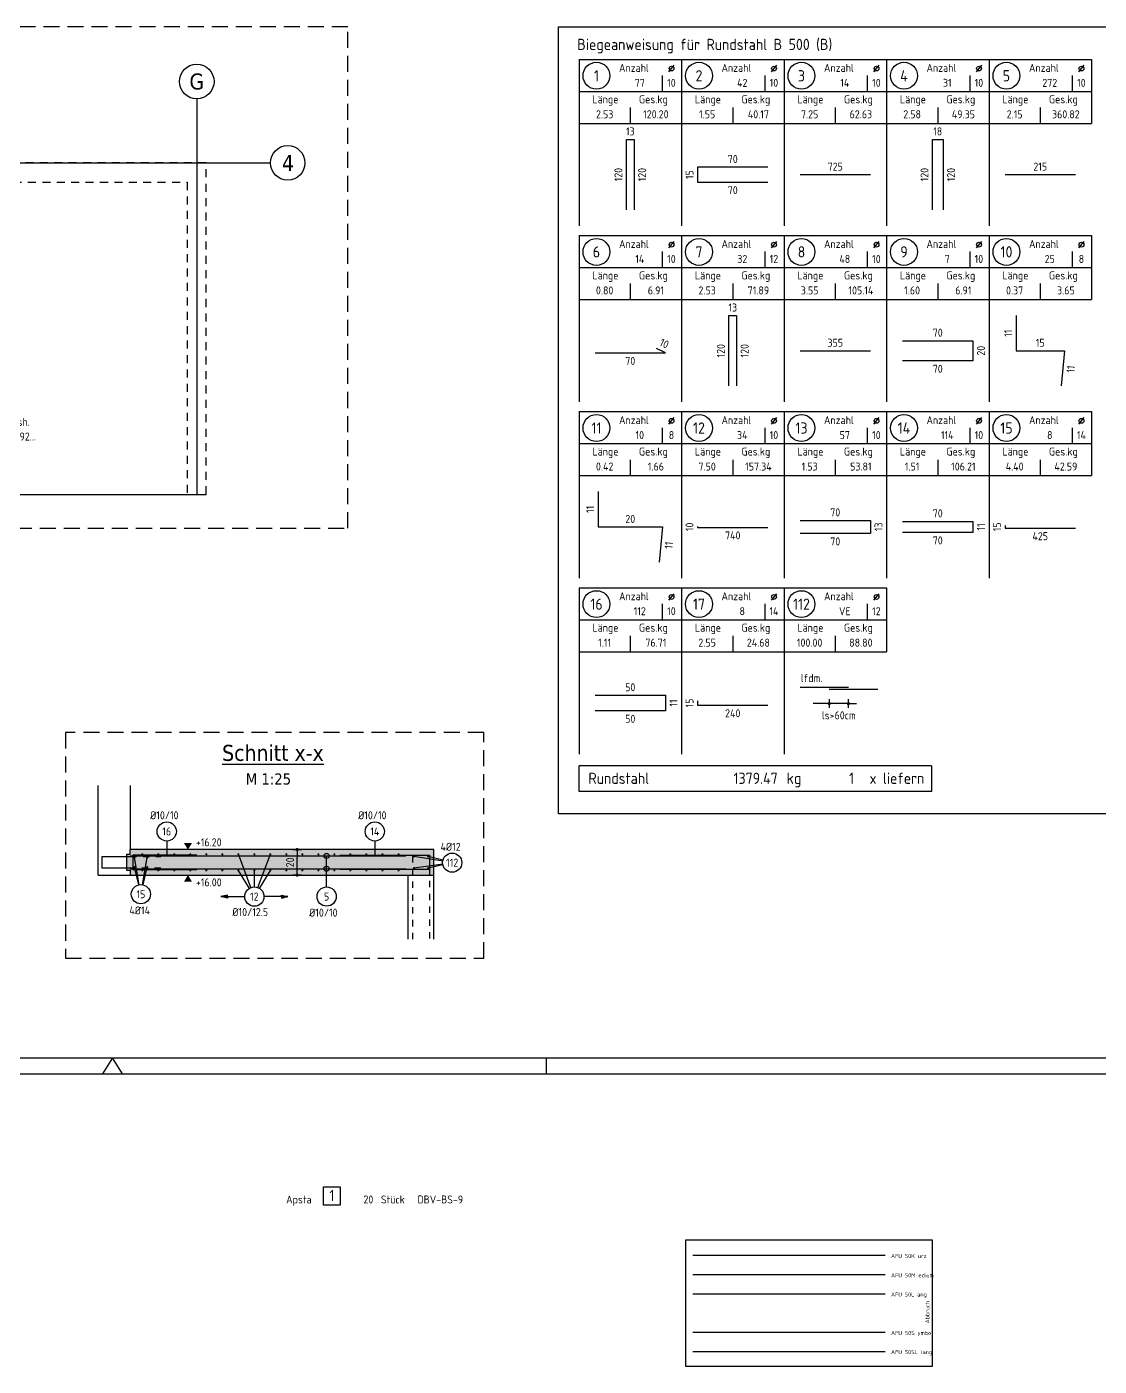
# Model space of a CAD drawing. Extents: x 0 to 61.9, y -8.7 to 30.
# Drawn here: x 24.44 to 41.18, y -4.57 to 16.35 of the extents above; entities that cross this region are included whole.
import ezdxf
from ezdxf.enums import TextEntityAlignment as Align

# ---------------------------------------------------------------- set-up
doc = ezdxf.new("R2010")
doc.units = 0
doc.header["$LTSCALE"] = 0.5
for name, pattern in [('AUSGEZOGEN', [1000.01, 1000, 0.01]), ('HIDDEN2', [0.187, 0.125, -0.062]), ('STRICHLINIE', [0.75, 0.5, -0.25]), ('VERDECKT', [0.375, 0.25, -0.125])]:
    doc.linetypes.add(name, pattern=pattern)
for name, color, linetype in [('ACHSEN', 7, 'Continuous'), ('AFU', 7, 'Continuous'), ('APS', 7, 'Continuous'), ('BETON', 7, 'Continuous'), ('DETAIL', 7, 'Continuous'), ('grau_mittel', 7, 'Continuous'), ('HBT', 7, 'Continuous'), ('koten', 7, 'Continuous'), ('MASSE', 7, 'Continuous'), ('RAHMEN', 7, 'Continuous'), ('RND', 7, 'Continuous'), ('RND_BILD', 7, 'Continuous'), ('SFP_Achsen', 7, 'Continuous'), ('TEXT', 7, 'Continuous'), ('VERDECKT', 7, 'Continuous')]:
    doc.layers.add(name, color=color, linetype=linetype)
doc.layers.add('NOPLOT', color=7, linetype='Continuous', plot=False)
doc.styles.add('helv', font='tahoma.ttf')
doc.styles.add('txt', font='isocp.shx')
doc.linetypes.add('ABBRUCH', pattern='A,0.15,-0.15,["x",Standard,S=0.07,R=0,X=-0.1,Y=-0.0238],-0.005', length=0.305)
doc.linetypes.add('AFU_50K', pattern='A,0.15,["/",Standard,S=0.2,R=0,X=-0.01,Y=-0.1],0.07,["/",Standard,S=0.2,R=0,X=-0.01,Y=-0.1],0.15', length=0.37)
doc.linetypes.add('AFU_50L', pattern='A,0.75,["/",Standard,S=0.2,R=0,X=-0.01,Y=-0.1],0.07,["/",Standard,S=0.2,R=0,X=-0.01,Y=-0.1],0.75', length=1.57)
doc.linetypes.add('AFU_50M', pattern='A,0.45,["/",Standard,S=0.2,R=0,X=-0.01,Y=-0.1],0.07,["/",Standard,S=0.2,R=0,X=-0.01,Y=-0.1],0.45', length=0.97)
doc.linetypes.add('AFU_50S', pattern='A,0,-0.15,["/",Standard,S=0.2,R=0,X=-0.01,Y=-0.1],0,-0.07,["/",Standard,S=0.2,R=0,X=-0.01,Y=-0.1],-0.15', length=0.37)
doc.linetypes.add('AFU_50SL', pattern='A,0,-0.75,["/",Standard,S=0.2,R=0,X=-0.01,Y=-0.1],0,-0.07,["/",Standard,S=0.2,R=0,X=-0.01,Y=-0.1],-0.75', length=1.57)
doc.dimstyles.new('DOT_I', dxfattribs={"dimscale": 0.5, "dimtxt": 0.25, "dimasz": 0.25, "dimexe": 0.1, "dimexo": 0.3, "dimgap": 0.1, "dimtad": 1, "dimdec": 3, "dimzin": 3, "dimtxsty": 'txt', "dimblk": 'DOT', "dimblk1": 'DOT', "dimblk2": 'DOT', "dimsah": 1, "dimcen": 0.1, "dimse1": 1, "dimse2": 1, "dimazin": 0, "dimtfac": 1, "dimtdec": 4, "dimtix": 1, "dimtmove": 2, "dimatfit": 3, "dimfxl": 0, "dimtvp": 1, "dimtolj": 1, "dimtzin": 0, "dimarcsym": 0})

# ---------------------------------------------------------------- blocks, each defined once
blk = doc.blocks.new('APS_AUSZ')
at = {"layer": 'APS', "color": 1, "linetype": 'Continuous'}
blk.add_lwpolyline([(0.261, 0), (-0.261, 0), (-0.261, 0.565), (0.261, 0.565)], close=True, dxfattribs=at)
at = {"layer": 'APS', "color": 7, "linetype": 'Continuous', "style": 'txt'}
for s, p in [('Apsta', (-1.43, 0.049)), ('Stück', (1.528, 0.049))]:
    blk.add_text(s, height=0.25, dxfattribs=at).set_placement(p)
at = {"layer": 'APS', "color": 1, "linetype": 'Continuous', "style": 'txt'}
blk.add_attdef('POSA', text='', height=0.35, dxfattribs=at).set_placement((0, 0.126), align=Align.CENTER)
at = {"layer": 'APS', "color": 7, "linetype": 'Continuous', "style": 'txt'}
blk.add_attdef('STKA', text='', height=0.25, dxfattribs=at).set_placement((1.291, 0.049), align=Align.RIGHT)
blk.add_attdef('ARTA', (2.668, 0.049), '', height=0.25, dxfattribs=at)
at = {"layer": 'APS', "style": 'txt'}
blk.add_attdef('TEXTA', (3.962, 0.049), '', height=0.25, dxfattribs=at)
blk = doc.blocks.new('A1-19-0')
at = {"layer": 'RAHMEN', "color": 5}
blk.add_line((2, 0.5), (102.6, 0.5), dxfattribs=at)
at = {"layer": 'RAHMEN', "color": 7, "linetype": 'Continuous'}
for p, q in [((51.55, 0.5), (51.24, 0)), ((51.86, 0), (51.55, 0.5))]:
    blk.add_line(p, q, dxfattribs=at)
at = {"layer": 'RAHMEN', "color": 7}
blk.add_line((65.1, 0), (65.1, 0.5), dxfattribs=at)
at = {"layer": 'RAHMEN'}
blk.add_line((0, 0), (103.1, 0), dxfattribs=at)
blk = doc.blocks.new('RND_HIN')
at = {"layer": 'RND', "color": 7, "linetype": 'Continuous'}
blk.add_circle((0, 0), 0.3, dxfattribs=at)
at = {"layer": 'RND', "color": 7, "linetype": 'Continuous', "style": 'txt'}
blk.add_attdef('POSI', text='', height=0.25, dxfattribs=at).set_placement((0, 0), align=Align.MIDDLE)
blk = doc.blocks.new('Pfeillinie')
at = {"layer": 'TEXT', "linetype": 'Continuous'}
blk.add_hatch(color=7, dxfattribs=at).paths.add_polyline_path([(0, 0), (-0.8, 0.2), (-0.8, 0), (-0.8, -0.2)])
at = {"layer": 'TEXT', "color": 7, "linetype": 'Continuous'}
for p, q in [((-0.8, 0), (-0.8, 0.2)), ((-0.8, 0.2), (0, 0)), ((-0.8, 0), (-0.8, -0.2)), ((-0.8, -0.2), (0, 0))]:
    blk.add_line(p, q, dxfattribs=at)
blk = doc.blocks.new('okrd_o')
at = {"layer": 'koten', "color": 7, "linetype": 'Continuous'}
blk.add_solid([(-0.125, 0.202), (0.125, 0.202), (0, 0)], dxfattribs=at)
at = {"layer": 'koten', "style": 'txt'}
blk.add_attdef('OKRD', (0.25, 0.1), '', height=0.25, dxfattribs=at)
blk = doc.blocks.new('okrd_u')
at = {"layer": 'koten', "color": 7, "linetype": 'Continuous'}
blk.add_solid([(-0.125, -0.202), (0.125, -0.202), (0, 0)], dxfattribs=at)
at = {"layer": 'koten', "style": 'txt'}
blk.add_attdef('OKRD', (0.25, -0.35), '', height=0.25, dxfattribs=at)
blk = doc.blocks.new('DOT')
at = {"layer": 'MASSE', "color": 7, "linetype": 'Continuous'}
for p, q in [((0, 0), (-1, 0)), ((0, 0.54), (0, -0.54))]:
    blk.add_line(p, q, dxfattribs=at)
at = {"layer": 'MASSE', "color": 7, "linetype": 'Continuous', "const_width": 0.2}
blk.add_lwpolyline([(-0.1, 0, 1), (0.1, 0, 1)], format="xyb", close=True, dxfattribs=at)
blk = doc.blocks.new('*D47')
at = {"layer": 'Defpoints', "color": 0, "linetype": 'AUSGEZOGEN', "transparency": 16777216}
for p in [(28.658, 3.5), (28.658, 3.5), (28.658, 3.1)]:
    blk.add_point(p, dxfattribs=at)
at = {"layer": 'MASSE', "color": 0, "linetype": 'AUSGEZOGEN', "lineweight": -2, "transparency": 16777216}
blk.add_line((28.658, 3.225), (28.658, 3.375), dxfattribs=at)
at = {"layer": 'MASSE', "color": 0, "linetype": 'AUSGEZOGEN', "lineweight": -2, "transparency": 16777216, "xscale": 0.125, "yscale": 0.125, "zscale": 0.125}
for p, rotation in [((28.658, 3.5), 90), ((28.658, 3.1), 270)]:
    blk.add_blockref('DOT', p, dxfattribs=dict(at, rotation=rotation))
at = {"layer": 'MASSE', "color": 0, "linetype": 'AUSGEZOGEN', "transparency": 16777216, "insert": (28.546, 3.3), "char_height": 0.125, "attachment_point": 5, "rotation": 90, "style": 'txt'}
blk.add_mtext('\\A1;20', dxfattribs=at)
blk = doc.blocks.new('RND_LIS2')
at = {"layer": 'RND', "color": 3, "linetype": 'Continuous'}
for p, q in [((0, 0), (0, -5.2)), ((0, 0), (3.2, 0)), ((3.2, 0), (3.2, -2)), ((2.6, -0.503), (2.6, -1)), ((0, -1), (3.2, -1)), ((1.6, -1.503), (1.6, -2)), ((0, -2), (3.2, -2))]:
    blk.add_line(p, q, dxfattribs=at)
at = {"layer": 'RND', "color": 7, "linetype": 'Continuous'}
blk.add_line((2.805, -0.39), (2.973, -0.186), dxfattribs=at)
at = {"layer": 'RND', "color": 1, "linetype": 'Continuous'}
blk.add_circle((0.545, -0.513), 0.42, dxfattribs=at)
at = {"layer": 'RND', "color": 7, "linetype": 'Continuous'}
blk.add_circle((2.889, -0.288), 0.075, dxfattribs=at)
at = {"layer": 'RND', "color": 7, "linetype": 'Continuous', "style": 'txt'}
for s, p in [('Anzahl', (1.249, -0.391)), ('Länge', (0.42, -1.373)), ('Ges.kg', (1.872, -1.373))]:
    blk.add_text(s, height=0.25, dxfattribs=at).set_placement(p)
at = {"layer": 'RND', "color": 1, "linetype": 'Continuous', "style": 'txt'}
blk.add_attdef('POS1', text='', height=0.35, dxfattribs=at).set_placement((0.545, -0.513), align=Align.MIDDLE)
at = {"layer": 'RND', "color": 7, "linetype": 'Continuous', "style": 'txt'}
for tag, p in [('STK1', (1.897, -0.859)), ('DS1', (2.885, -0.859)), ('LANG1', (0.8, -1.841)), ('GEW', (2.4, -1.841))]:
    blk.add_attdef(tag, text='', height=0.25, dxfattribs=at).set_placement(p, align=Align.CENTER)
blk = doc.blocks.new('RND_SUM')
at = {"layer": 'RND', "color": 5, "linetype": 'Continuous'}
for p, q in [((0, 0), (0, 0.8)), ((11, 0.8), (0, 0.8)), ((11, 0.8), (11, 0)), ((11, 0), (0, 0))]:
    blk.add_line(p, q, dxfattribs=at)
at = {"layer": 'RND', "color": 1, "linetype": 'Continuous', "style": 'txt'}
for s, p in [('Rundstahl', (0.292, 0.235)), ('kg', (6.483, 0.235))]:
    blk.add_text(s, height=0.35, dxfattribs=at).set_placement(p)
blk.add_text('x liefern', height=0.35, dxfattribs=at).set_placement((10.784, 0.235), align=Align.RIGHT)
for tag, p in [('RND-S', (6.203, 0.235)), ('RND-Z', (8.59, 0.235))]:
    blk.add_attdef(tag, text='', height=0.35, dxfattribs=at).set_placement(p, align=Align.RIGHT)

msp = doc.modelspace()

# ---------------------------------------------------------------- hatches: boundary and pattern name
at = {"layer": 'grau_mittel'}
msp.add_hatch(color=61, dxfattribs=at).paths.add_polyline_path([(30.391, 3.1), (30.791, 3.1), (30.791, 3.5), (26.051, 3.5), (26.051, 3.422), (25.991, 3.422), (25.991, 3.178), (26.051, 3.178), (26.051, 3.1)])

# ---------------------------------------------------------------- linework, layer by layer
at = {"layer": 'ACHSEN', "color": 140, "linetype": 'AUSGEZOGEN'}
for p, q in [((27.089, 15.221), (27.089, 9.046)), ((15.472, 14.221), (28.239, 14.221))]:
    msp.add_line(p, q, dxfattribs=at)
at = {"layer": 'AFU', "color": 8, "linetype": 'AFU_50K'}
for p, q in [((30.391, 3.1), (30.791, 3.1)), ((37.836, -2.841), (34.836, -2.841))]:
    msp.add_line(p, q, dxfattribs=at)
at = {"layer": 'AFU', "color": 8, "linetype": 'AFU_50M'}
msp.add_line((37.836, -3.141), (34.836, -3.141), dxfattribs=at)
at = {"layer": 'AFU', "color": 8, "linetype": 'AFU_50L'}
msp.add_line((37.836, -3.441), (34.836, -3.441), dxfattribs=at)
at = {"layer": 'AFU', "color": 8, "linetype": 'AFU_50S'}
msp.add_line((37.836, -4.041), (34.836, -4.041), dxfattribs=at)
at = {"layer": 'AFU', "color": 8, "linetype": 'AFU_50SL'}
msp.add_line((37.836, -4.341), (34.836, -4.341), dxfattribs=at)
at = {"layer": 'AFU', "color": 8, "linetype": 'ABBRUCH'}
msp.add_lwpolyline([(34.718, -4.567), (38.573, -4.567), (38.573, -2.601), (34.718, -2.601)], close=True, dxfattribs=at)
at = {"layer": 'BETON', "color": 6, "linetype": 'AUSGEZOGEN'}
for p, q in [((25.551, 3.1), (25.551, 4.5)), ((26.051, 4.5), (26.051, 3.5)), ((30.791, 3.5), (26.051, 3.5)), ((30.791, 2.1), (30.791, 3.5)), ((25.551, 3.1), (30.391, 3.1)), ((30.391, 2.1), (30.391, 3.1))]:
    msp.add_line(p, q, dxfattribs=at)
at = {"layer": 'DETAIL', "color": 102, "linetype": 'STRICHLINIE'}
for points in [[(2.141, 16.346), (2.141, 8.519), (29.448, 8.519), (29.448, 16.346)], [(25.04, 5.327), (25.04, 1.803), (31.569, 1.803), (31.569, 5.327)]]:
    msp.add_lwpolyline(points, close=True, dxfattribs=at)
at = {"layer": 'HBT', "color": 102, "linetype": 'AUSGEZOGEN'}
for p, q in [((26.051, 3.422), (26.051, 3.5)), ((26.051, 3.178), (26.051, 3.1))]:
    msp.add_line(p, q, dxfattribs=at)
at = {"layer": 'HBT', "color": 1, "linetype": 'AUSGEZOGEN'}
msp.add_lwpolyline([(25.991, 3.21), (25.611, 3.21), (25.611, 3.39), (25.991, 3.39)], dxfattribs=at)
at = {"layer": 'HBT', "color": 102, "linetype": 'AUSGEZOGEN'}
msp.add_lwpolyline([(26.051, 3.422), (25.991, 3.422), (25.991, 3.178), (26.051, 3.178)], dxfattribs=at)
at = {"layer": 'HBT', "color": 1, "linetype": 'HIDDEN2'}
for points in [[(25.991, 3.39), (26.051, 3.39), (26.531, 3.39)], [(26.531, 3.21), (26.051, 3.21), (25.991, 3.21)]]:
    msp.add_lwpolyline(points, dxfattribs=at)
at = {"layer": 'MASSE', "color": 7, "linetype": 'Continuous'}
for p, q in [((36.839, 5.779), (36.714, 5.779)), ((37.263, 5.779), (36.964, 5.779))]:
    msp.add_line(p, q, dxfattribs=at)
at = {"layer": 'NOPLOT', "color": 191, "linetype": 'AUSGEZOGEN'}
msp.add_line((3.542, 9.046), (27.239, 9.046), dxfattribs=at)
at = {"layer": 'RND', "color": 102, "linetype": 'AUSGEZOGEN'}
for p, q in [((26.621, 3.632), (26.621, 3.41)), ((29.869, 3.632), (29.869, 3.41)), ((26.191, 2.95), (26.117, 3.374)), ((26.243, 2.95), (26.317, 3.374)), ((27.936, 2.905), (27.739, 3.426)), ((28.042, 2.905), (28.239, 3.426)), ((29.117, 2.916), (29.117, 3.4)), ((30.929, 3.319), (30.481, 3.391)), ((30.932, 3.332), (30.701, 3.391)), ((26.183, 2.948), (26.117, 3.226)), ((26.252, 2.948), (26.317, 3.226)), ((27.911, 2.893), (27.739, 3.174)), ((27.989, 2.915), (27.989, 3.174)), ((28.067, 2.893), (28.239, 3.174)), ((30.929, 3.274), (30.481, 3.211)), ((30.931, 3.262), (30.701, 3.211))]:
    msp.add_line(p, q, dxfattribs=at)
at = {"layer": 'RND', "color": 1, "linetype": 'AUSGEZOGEN'}
for points in [[(26.051, 3.4), (30.351, 3.4)], [(27.091, 3.41), (26.091, 3.41), (26.091, 3.19), (27.091, 3.19)], [(29.321, 3.41), (30.721, 3.41), (30.721, 3.19), (29.321, 3.19)], [(26.051, 3.2), (30.351, 3.2)]]:
    msp.add_lwpolyline(points, dxfattribs=at)
at = {"layer": 'RND', "color": 7, "linetype": 'AUSGEZOGEN', "const_width": 0.016}
for points in [[(26.109, 3.374, 1), (26.125, 3.374, 1)], [(26.231, 3.426, 1), (26.247, 3.426, 1)], [(26.309, 3.374, 1), (26.325, 3.374, 1)], [(26.481, 3.426, 1), (26.497, 3.426, 1)], [(26.731, 3.426, 1), (26.747, 3.426, 1)], [(26.981, 3.426, 1), (26.997, 3.426, 1)], [(27.231, 3.426, 1), (27.247, 3.426, 1)], [(27.481, 3.426, 1), (27.497, 3.426, 1)], [(27.731, 3.426, 1), (27.747, 3.426, 1)], [(27.981, 3.426, 1), (27.997, 3.426, 1)], [(28.231, 3.426, 1), (28.247, 3.426, 1)], [(28.481, 3.426, 1), (28.497, 3.426, 1)], [(28.731, 3.426, 1), (28.747, 3.426, 1)], [(28.981, 3.426, 1), (28.997, 3.426, 1)], [(29.231, 3.426, 1), (29.247, 3.426, 1)], [(29.481, 3.426, 1), (29.497, 3.426, 1)], [(29.731, 3.426, 1), (29.747, 3.426, 1)], [(29.981, 3.426, 1), (29.997, 3.426, 1)], [(30.231, 3.426, 1), (30.247, 3.426, 1)], [(30.473, 3.391, 1), (30.489, 3.391, 1)], [(30.693, 3.391, 1), (30.709, 3.391, 1)], [(26.109, 3.226, 1), (26.125, 3.226, 1)], [(26.231, 3.174, -1), (26.247, 3.174, -1)], [(26.309, 3.226, 1), (26.325, 3.226, 1)], [(26.481, 3.174, -1), (26.497, 3.174, -1)], [(26.731, 3.174, -1), (26.747, 3.174, -1)], [(26.981, 3.174, -1), (26.997, 3.174, -1)], [(27.231, 3.174, -1), (27.247, 3.174, -1)], [(27.481, 3.174, -1), (27.497, 3.174, -1)], [(27.731, 3.174, -1), (27.747, 3.174, -1)], [(27.981, 3.174, -1), (27.997, 3.174, -1)], [(28.231, 3.174, -1), (28.247, 3.174, -1)], [(28.481, 3.174, -1), (28.497, 3.174, -1)], [(28.731, 3.174, -1), (28.747, 3.174, -1)], [(28.981, 3.174, -1), (28.997, 3.174, -1)], [(29.231, 3.174, -1), (29.247, 3.174, -1)], [(29.481, 3.174, -1), (29.497, 3.174, -1)], [(29.731, 3.174, -1), (29.747, 3.174, -1)], [(29.981, 3.174, -1), (29.997, 3.174, -1)], [(30.231, 3.174, -1), (30.247, 3.174, -1)], [(30.473, 3.211, 1), (30.489, 3.211, 1)], [(30.693, 3.211, 1), (30.709, 3.211, 1)]]:
    msp.add_lwpolyline(points, format="xyb", close=True, dxfattribs=at)
at = {"layer": 'RND', "color": 1, "linetype": 'HIDDEN2'}
msp.add_lwpolyline([(30.461, 2.1), (30.461, 3.41), (30.721, 3.41), (30.721, 2.1)], dxfattribs=at)
at = {"layer": 'RND', "color": 102, "linetype": 'AUSGEZOGEN'}
for points in [[(27.467, 2.765), (27.839, 2.765)], [(28.511, 2.765), (28.139, 2.765)]]:
    msp.add_lwpolyline(points, dxfattribs=at)
at = {"layer": 'RND', "color": 7, "linetype": 'AUSGEZOGEN'}
for centre in [(29.117, 3.4), (29.117, 3.2)]:
    msp.add_circle(centre, 0.04, dxfattribs=at)
at = {"layer": 'RND_BILD', "color": 1, "linetype": 'AUSGEZOGEN'}
for points in [[(33.797, 13.488), (33.797, 14.588), (33.917, 14.588), (33.917, 13.488)], [(38.575, 13.488), (38.575, 14.588), (38.74, 14.588), (38.74, 13.488)], [(36.007, 14.156), (34.907, 14.156), (34.907, 13.92), (36.007, 13.92)], [(36.507, 14.038), (37.607, 14.038)], [(39.707, 14.038), (40.807, 14.038)], [(35.397, 10.738), (35.397, 11.838), (35.517, 11.838), (35.517, 10.738)], [(39.881, 11.838), (39.881, 11.287), (40.633, 11.287), (40.585, 10.738)], [(33.307, 11.255), (34.407, 11.255), (34.264, 11.321)], [(38.107, 11.445), (39.207, 11.445), (39.207, 11.131), (38.107, 11.131)], [(36.507, 11.288), (37.607, 11.288)], [(33.356, 9.088), (33.356, 8.537), (34.358, 8.537), (34.31, 7.988)], [(36.507, 8.64), (37.607, 8.64), (37.607, 8.436), (36.507, 8.436)], [(38.107, 8.624), (39.207, 8.624), (39.207, 8.451), (38.107, 8.451)], [(34.907, 8.545), (34.907, 8.53), (36.007, 8.53)], [(39.707, 8.557), (39.707, 8.518), (40.807, 8.518)], [(33.307, 5.909), (34.407, 5.909), (34.407, 5.667), (33.307, 5.667)], [(34.907, 5.822), (34.907, 5.753), (36.007, 5.753)]]:
    msp.add_lwpolyline(points, dxfattribs=at)
at = {"layer": 'RND_BILD', "color": 1, "linetype": 'Continuous'}
for points in [[(36.507, 6.033), (37.263, 6.033)], [(36.964, 6.006), (37.72, 6.006)]]:
    msp.add_lwpolyline(points, dxfattribs=at)
at = {"layer": 'SFP_Achsen', "color": 7, "linetype": 'AUSGEZOGEN'}
for centre in [(27.089, 15.492), (28.509, 14.221)]:
    msp.add_circle(centre, 0.27, dxfattribs=at)
at = {"layer": 'TEXT', "color": 1, "linetype": 'AUSGEZOGEN'}
msp.add_lwpolyline([(32.737, 16.346), (41.357, 16.346), (41.357, 4.056), (32.737, 4.056)], close=True, dxfattribs=at)
at = {"layer": 'VERDECKT', "color": 7, "linetype": 'VERDECKT', "lineweight": -2}
for points in [[(27.239, 9.046), (27.239, 14.221), (15.472, 14.221)], [(15.454, 13.921), (26.939, 13.921), (26.939, 9.046)]]:
    msp.add_lwpolyline(points, dxfattribs=at)

# ---------------------------------------------------------------- block references
at = {"layer": 'APS', "color": 7, "linetype": 'AUSGEZOGEN', "xscale": 0.5, "yscale": 0.5, "zscale": 0.5}
msp.add_blockref('APS_AUSZ', (29.2, -2.051), dxfattribs=at).add_auto_attribs({'POSA': '1', 'STKA': '20', 'ARTA': 'DBV-BS-9'})
at = {"layer": 'koten', "color": 7, "linetype": 'AUSGEZOGEN', "xscale": 0.5, "yscale": 0.5, "zscale": 0.5}
for name, p, values in [('okrd_o', (26.952, 3.5), {'OKRD': '+16.20'}), ('okrd_u', (26.952, 3.1), {'OKRD': '+16.00'})]:
    msp.add_blockref(name, p, dxfattribs=at).add_auto_attribs(values)
at = {"layer": 'MASSE', "color": 7, "linetype": 'Continuous', "xscale": 0.125, "yscale": 0.125, "zscale": 0.125}
msp.add_blockref('DOT', (36.964, 5.779), dxfattribs=at)
at = {"layer": 'MASSE', "color": 7, "linetype": 'Continuous', "xscale": 0.125, "yscale": 0.125, "zscale": 0.125, "rotation": 180}
msp.add_blockref('DOT', (37.263, 5.779), dxfattribs=at)
at = {"layer": 'RAHMEN', "color": 7, "linetype": 'AUSGEZOGEN', "xscale": 0.5, "yscale": 0.5, "zscale": 0.5}
msp.add_blockref('A1-19-0', (0, 0), dxfattribs=at)
at = {"layer": 'RND', "color": 7, "linetype": 'AUSGEZOGEN', "xscale": 0.5, "yscale": 0.5, "zscale": 0.5}
for p, values in [((26.621, 3.782), {'POSI': '16'}), ((29.869, 3.782), {'POSI': '14'}), ((31.077, 3.295), {'POSI': '112'}), ((26.217, 2.802), {'POSI': '15'}), ((27.989, 2.765), {'POSI': '12'}), ((29.117, 2.766), {'POSI': '5'})]:
    msp.add_blockref('RND_HIN', p, dxfattribs=at).add_auto_attribs(values)
at = {"layer": 'RND', "color": 102, "linetype": 'AUSGEZOGEN', "yscale": 0.125, "zscale": 0.125, "rotation": 180}
for p, xscale in [((27.467, 2.765), 0.125), ((28.511, 2.765), -0.125)]:
    msp.add_blockref('Pfeillinie', p, dxfattribs=dict(at, xscale=xscale))
at = {"layer": 'RND_BILD', "color": 6, "linetype": 'AUSGEZOGEN', "xscale": 0.5, "yscale": 0.5, "zscale": 0.5}
msp.add_blockref('RND_LIS2', (33.057, 15.838), dxfattribs=at).add_auto_attribs({'POS1': '1', 'STK1': '77', 'DS1': '10', 'LANG1': '2.53', 'GEW': '120.20'})
at = {"layer": 'RND_BILD', "color": 7, "linetype": 'AUSGEZOGEN', "xscale": 0.5, "yscale": 0.5, "zscale": 0.5}
for name, p, values in [('RND_LIS2', (34.657, 15.838), {'POS1': '2', 'STK1': '42', 'DS1': '10', 'LANG1': '1.55', 'GEW': '40.17'}), ('RND_LIS2', (36.257, 15.838), {'POS1': '3', 'STK1': '14', 'DS1': '10', 'LANG1': '7.25', 'GEW': '62.63'}), ('RND_LIS2', (37.857, 15.838), {'POS1': '4', 'STK1': '31', 'DS1': '10', 'LANG1': '2.58', 'GEW': '49.35'}), ('RND_LIS2', (39.457, 15.838), {'POS1': '5', 'STK1': '272', 'DS1': '10', 'LANG1': '2.15', 'GEW': '360.82'}), ('RND_LIS2', (33.057, 13.088), {'POS1': '6', 'STK1': '14', 'DS1': '10', 'LANG1': '0.80', 'GEW': '6.91'}), ('RND_LIS2', (34.657, 13.088), {'POS1': '7', 'STK1': '32', 'DS1': '12', 'LANG1': '2.53', 'GEW': '71.89'}), ('RND_LIS2', (36.257, 13.088), {'POS1': '8', 'STK1': '48', 'DS1': '10', 'LANG1': '3.55', 'GEW': '105.14'}), ('RND_LIS2', (37.857, 13.088), {'POS1': '9', 'STK1': '7', 'DS1': '10', 'LANG1': '1.60', 'GEW': '6.91'}), ('RND_LIS2', (39.457, 13.088), {'POS1': '10', 'STK1': '25', 'DS1': '8', 'LANG1': '0.37', 'GEW': '3.65'}), ('RND_LIS2', (33.057, 10.338), {'POS1': '11', 'STK1': '10', 'DS1': '8', 'LANG1': '0.42', 'GEW': '1.66'}), ('RND_LIS2', (34.657, 10.338), {'POS1': '12', 'STK1': '34', 'DS1': '10', 'LANG1': '7.50', 'GEW': '157.34'}), ('RND_LIS2', (36.257, 10.338), {'POS1': '13', 'STK1': '57', 'DS1': '10', 'LANG1': '1.53', 'GEW': '53.81'}), ('RND_LIS2', (37.857, 10.338), {'POS1': '14', 'STK1': '114', 'DS1': '10', 'LANG1': '1.51', 'GEW': '106.21'}), ('RND_LIS2', (39.457, 10.338), {'POS1': '15', 'STK1': '8', 'DS1': '14', 'LANG1': '4.40', 'GEW': '42.59'}), ('RND_LIS2', (33.057, 7.588), {'POS1': '16', 'STK1': '112', 'DS1': '10', 'LANG1': '1.11', 'GEW': '76.71'}), ('RND_LIS2', (34.657, 7.588), {'POS1': '17', 'STK1': '8', 'DS1': '14', 'LANG1': '2.55', 'GEW': '24.68'}), ('RND_LIS2', (36.257, 7.588), {'POS1': '112', 'STK1': 'VE', 'DS1': '12', 'LANG1': '100.00', 'GEW': '88.80'}), ('RND_SUM', (33.057, 4.407), {'RND-S': '1379.47', 'RND-Z': '1'})]:
    msp.add_blockref(name, p, dxfattribs=at).add_auto_attribs(values)

# ---------------------------------------------------------------- texts
at = {"layer": 'AFU', "color": 8, "linetype": 'AFU_50K', "style": 'txt'}
msp.add_text('AFU 50K urz', height=0.0625, dxfattribs=at).set_placement((37.928, -2.879))
at = {"layer": 'AFU', "color": 8, "linetype": 'AFU_50M', "style": 'txt'}
msp.add_text('AFU 50M edium', height=0.0625, dxfattribs=at).set_placement((37.928, -3.179))
at = {"layer": 'AFU', "color": 8, "linetype": 'AFU_50L', "style": 'txt'}
msp.add_text('AFU 50L ang', height=0.0625, dxfattribs=at).set_placement((37.928, -3.479))
at = {"layer": 'AFU', "color": 8, "linetype": 'ABBRUCH', "style": 'txt'}
msp.add_text('Abbruch', height=0.0625, rotation=90, dxfattribs=at).set_placement((38.527, -3.898))
at = {"layer": 'AFU', "color": 8, "linetype": 'AFU_50S', "style": 'txt'}
msp.add_text('AFU 50S ymbol', height=0.0625, dxfattribs=at).set_placement((37.928, -4.079))
at = {"layer": 'AFU', "color": 8, "linetype": 'AFU_50SL', "style": 'txt'}
msp.add_text('AFU 50SL lang', height=0.0625, dxfattribs=at).set_placement((37.928, -4.379))
at = {"layer": 'MASSE', "color": 7, "linetype": 'Continuous', "insert": (37.113, 5.595), "char_height": 0.125, "attachment_point": 5, "style": 'txt'}
msp.add_mtext('ls>60cm', dxfattribs=at)
at = {"layer": 'RND_BILD', "color": 7, "linetype": 'AUSGEZOGEN', "style": 'txt'}
for s, p in [('13', (33.857, 14.713)), ('18', (38.657, 14.713)), ('70', (35.457, 14.281)), ('725', (37.057, 14.163)), ('215', (40.257, 14.163)), ('70', (35.457, 13.795)), ('13', (35.457, 11.963)), ('70', (38.657, 11.57)), ('355', (37.057, 11.413)), ('15', (40.257, 11.412)), ('70', (33.857, 11.13)), ('70', (38.657, 11.006)), ('70', (37.057, 8.765)), ('70', (38.657, 8.749)), ('20', (33.857, 8.662)), ('740', (35.457, 8.405)), ('70', (37.057, 8.311)), ('70', (38.657, 8.326)), ('425', (40.257, 8.393)), ('50', (33.857, 6.034)), ('240', (35.457, 5.628)), ('50', (33.857, 5.542))]:
    msp.add_text(s, height=0.125, dxfattribs=at).set_placement(p, align=Align.MIDDLE)
for s, rotation, p in [('120', 90, (33.672, 14.038)), ('120', 90, (34.042, 14.038)), ('15', 90, (34.782, 14.038)), ('120', 90, (38.45, 14.038)), ('120', 90, (38.865, 14.038)), ('11', 90, (39.756, 11.562)), ('10', 335.2438, (34.388, 11.401)), ('120', 90, (35.272, 11.288)), ('120', 90, (35.642, 11.288)), ('20', 90, (39.332, 11.288)), ('11', 85, (40.733, 11.001)), ('11', 90, (33.231, 8.812)), ('10', 90, (34.782, 8.538)), ('13', 90, (37.732, 8.538)), ('11', 90, (39.332, 8.538)), ('15', 90, (39.582, 8.538)), ('11', 85, (34.459, 8.251)), ('11', 90, (34.532, 5.788)), ('15', 90, (34.782, 5.788))]:
    msp.add_text(s, height=0.125, rotation=rotation, dxfattribs=at).set_placement(p, align=Align.MIDDLE)
at = {"layer": 'SFP_Achsen', "color": 6, "linetype": 'AUSGEZOGEN', "style": 'helv'}
for s, p in [('G', (26.975, 15.367)), ('4', (28.419, 14.095))]:
    msp.add_text(s, height=0.25, dxfattribs=at).set_placement(p)
at = {"layer": 'TEXT', "color": 1, "linetype": 'AUSGEZOGEN'}
for s, height, style, p in [('Biegeanweisung für Rundstahl B 500 (B)', 0.175, 'txt', (33.029, 15.984)), ('Anschluss sh.', 0.125, 'txt', (23.534, 10.114)), ('Plan ...08_592...', 0.125, 'txt', (23.535, 9.886)), ('M 1:25', 0.175, 'helv', (27.855, 4.514))]:
    msp.add_text(s, height=height, dxfattribs=dict(at, style=style)).set_placement(p)
at = {"layer": 'TEXT', "color": 7, "linetype": 'Continuous', "style": 'txt'}
msp.add_text('lfdm.', height=0.125, dxfattribs=at).set_placement((36.52, 6.115))
at = {"layer": 'TEXT', "color": 6, "linetype": 'AUSGEZOGEN', "style": 'helv'}
msp.add_text('%%USchnitt x-x', height=0.25, dxfattribs=at).set_placement((27.486, 4.884))
at = {"layer": 'TEXT', "color": 7, "linetype": 'AUSGEZOGEN', "style": 'txt'}
for s, p in [('%%C10/10', (26.361, 3.972)), ('%%C10/10', (29.608, 3.972)), ('4%%C12', (30.895, 3.48)), ('4%%C14', (26.037, 2.487)), ('%%C10/12.5', (27.645, 2.461)), ('%%C10/10', (28.843, 2.452))]:
    msp.add_text(s, height=0.125, dxfattribs=at).set_placement(p)

# ---------------------------------------------------------------- dimensions: what is measured, and where the dimension line sits
at = {"layer": 'MASSE', "color": 7, "linetype": 'AUSGEZOGEN'}
dim = msp.add_linear_dim(base=(28.658, 3.5), p1=(28.658, 3.1), p2=(28.658, 3.5), angle=90, dimstyle='DOT_I', override={"dimdec": 0, "dimlfac": 50}, dxfattribs=at)
dim.commit()
dim.dimension.update_dxf_attribs({"geometry": '*D47', "text_midpoint": (28.546, 3.3)})

doc.saveas('drawing.dxf')
